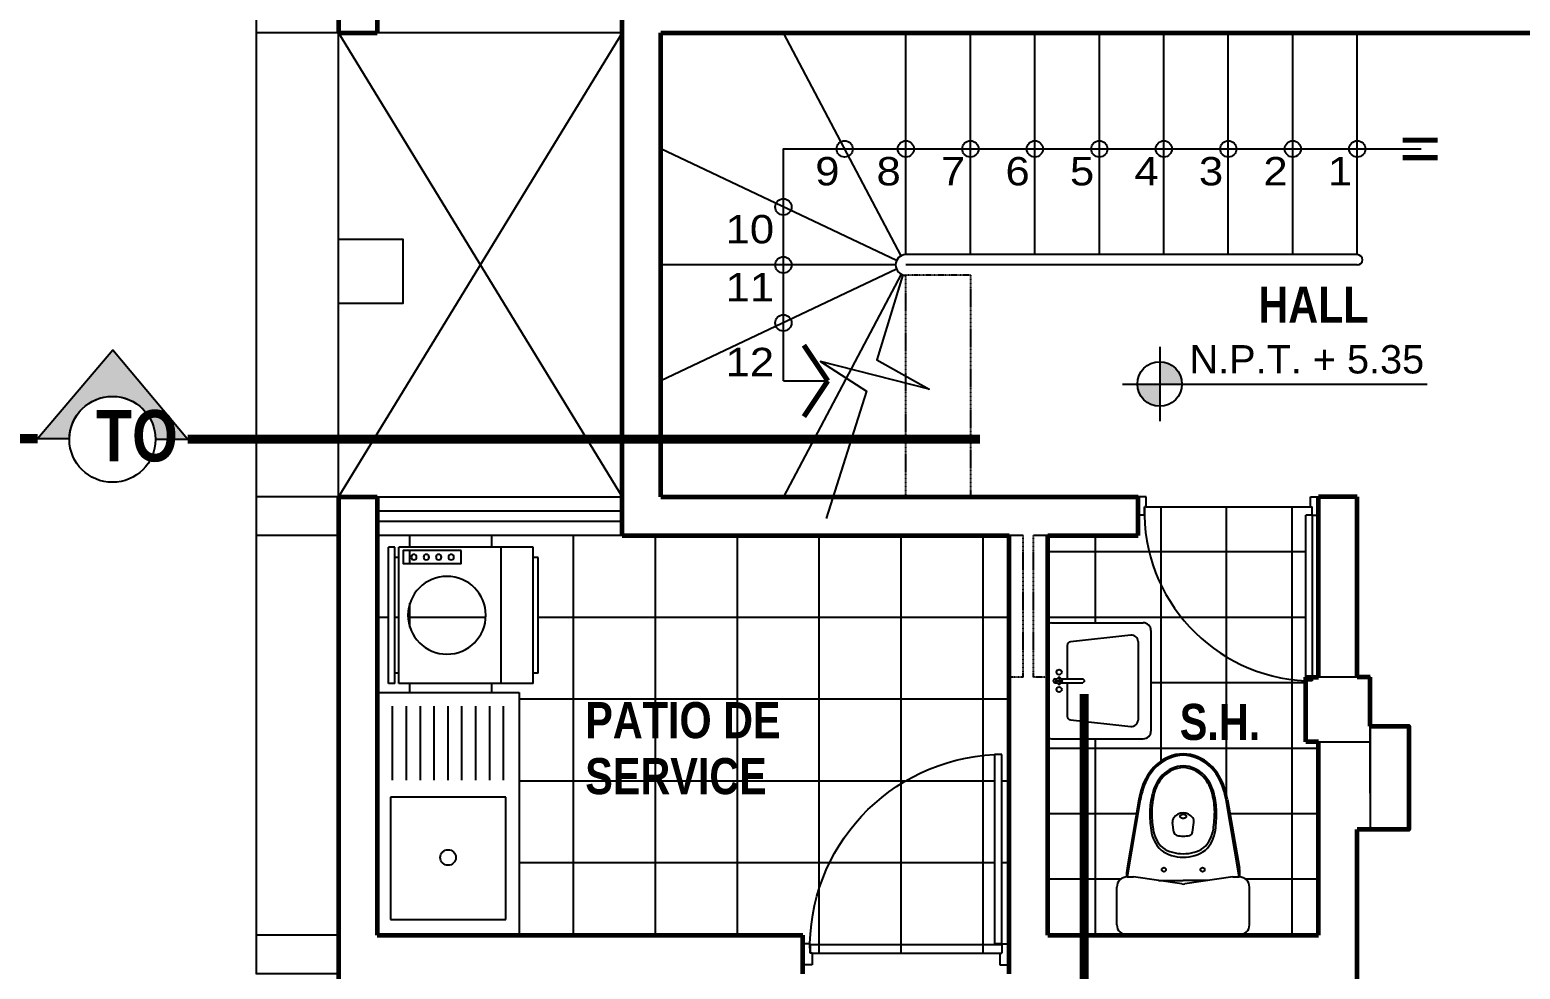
# Model space of a CAD drawing. Header units: millimetres. Extents: x -249630 to 95394, y -188036 to 109963.
# Drawn here: x -70983 to -63760, y 35999 to 40556 of the extents above; entities that cross this region are included whole.
import ezdxf

# ---------------------------------------------------------------- set-up
doc = ezdxf.new("R2010")
doc.units = ezdxf.units.MM
doc.header["$PDMODE"] = 2
doc.linetypes.add('ACAD_ISO04W100', pattern=[30, 24, -3, 0, -3])
doc.linetypes.add('DASHED2', pattern=[9.524999999999999, 6.35, -3.175])
for name, color, linetype in [('cotas', 1, 'Continuous'), ('Layer1', 2, 'Continuous'), ('Layer11', 30, 'Continuous'), ('Layer2', 8, 'Continuous'), ('Layer3', 3, 'Continuous'), ('Layer8', 8, 'Continuous'), ('PUERTAS', 14, 'Continuous'), ('SOMBRA', 252, 'Continuous'), ('SUBTITULOS', 90, 'Continuous'), ('TEXTOS', 11, 'Continuous'), ('VEREDA', 1, 'Continuous')]:
    doc.layers.add(name, color=color, linetype=linetype)
doc.layers.add('MUROS', color=6, linetype='Continuous', lineweight=60)
doc.styles.add('COTAS', font='arial.ttf', dxfattribs={"width": 1.1})
doc.styles.add('NIVEL', font='arial.ttf', dxfattribs={"width": 1.1, "height": 0.15})
doc.styles.add('SUBTITULOS', font='swisscbi.ttf', dxfattribs={"oblique": 15, "height": 0.2})
doc.styles.add('SUBTITULOS(E)', font='swisscbi.ttf', dxfattribs={"oblique": 15, "height": 0.2})
doc.dimstyles.new('COTA1-50', dxfattribs={"dimscale": 0.5, "dimtxt": 0.22, "dimasz": 0.12, "dimexe": 0.08, "dimexo": 0.05, "dimgap": 0.076, "dimtad": 2, "dimzin": 4, "dimdsep": 46, "dimtxsty": 'COTAS', "dimblk": 'ARCHTICK', "dimcen": -0.1, "dimclrd": 141, "dimclre": 141, "dimclrt": 11, "dimadec": 0, "dimazin": 0, "dimtfac": 1, "dimtix": 1, "dimtmove": 1, "dimatfit": 3, "dimfxl": 1, "dimtolj": 1, "dimtzin": 0, "dimarcsym": 0})

# ---------------------------------------------------------------- blocks, each defined once
blk = doc.blocks.new('A$C69810C7B')
at = {"layer": 'PUERTAS', "color": 2}
for p, q in [((-0.9900000000000659, -0.04999999999995453), (-0.9900000000000659, -0.1499999999999773)), ((-0.9450000000001069, -0.04999999999995453), (-0.9900000000000659, -0.04999999999995453)), ((-0.9450000000001069, -0.105000000000075), (-0.9450000000001069, -0.04999999999995453)), ((-0.04499999999995907, -0.1050000000003024), (-0.04499999999995907, -0.05000000000001137)), ((-0.04499999999995907, -0.05000000000001137), (0, -0.05000000000001137)), ((0, -0.05000000000001137), (0, -0.1500000000000341)), ((-0.9450000000001069, -0.105000000000075), (-0.9550000000001546, -0.105000000000075)), ((-0.9550000000001546, -0.1499999999999773), (-0.9550000000001546, -0.105000000000075)), ((-0.04499999999995907, -0.1050000000003024), (-0.03500000000008185, -0.1050000000003024)), ((-0.03500000000008185, -0.1500000000000341), (-0.03500000000008185, -0.1050000000003024)), ((-0.9550000000001546, -0.1499999999999773), (-0.9900000000000659, -0.1499999999999773)), ((-0.03500000000002501, -0.1500000000002615), (-0.07000000000016371, -0.1500000000002615)), ((-0.07000000000016371, -1.060000000000286), (-0.07000000000016371, -0.1500000000002615)), ((-0.03500000000008185, -0.1500000000000341), (0, -0.1500000000000341)), ((-0.03500000000002501, -0.1500000000002615), (-0.03500000000025238, -1.060000000000286)), ((-0.03500000000025238, -1.060000000000286), (-0.07000000000016371, -1.060000000000286))]:
    blk.add_line(p, q, dxfattribs=at)
at = {"layer": 'PUERTAS', "color": 1}
blk.add_arc((-0.02682502737167169, -0.131770025662604), 0.9285609371968689, 178.3479576023068, 267.3349773522712, dxfattribs=at)
blk = doc.blocks.new('INODRORO2')
at = {"ltscale": 0.8}
for p, q in [((0.04000000000002046, 0.257170148884228), (0.1855746047090747, 0.257170148884228)), ((0, 0.2171701488842643), (0, -0.2171701488842643)), ((0.1983230407031442, 0.005690165289962579), (0.2255746047090383, 0.1921701488842302)), ((0.2255746047090383, 0.2171701488842643), (0.2255746047090383, 0.1921701488842302)), ((0.2255746047090383, 0.2162690067262076), (0.5242256816654844, 0.1658372161602699)), ((0.5259097668695176, 0.1716061005811014), (0.2587562369863008, 0.2177175557692124)), ((0.2114773557061085, 0.09570395111964558), (0.2114773557061085, -9.678052830963679e-05)), ((0.3990395940581948, 0.03620716105271526), (0.4366438317974826, 0.04133501165344455)), ((0.2255746047090383, -0.1921701488842871), (0.1983238750922283, -0.005883604350202631)), ((0.2114773557061085, -0.09580106662062349), (0.2114773557061085, -9.678052830963679e-05)), ((0.3990395940581948, -0.03640072213400458), (0.4366438317974826, -0.04152857273473387)), ((0.4784773557057633, -9.678054064465869e-05), (0.4784773557057633, -9.678054064465869e-05)), ((0.4784773557057633, -9.678054064465869e-05), (0.4784773557057633, -9.678054064465869e-05)), ((0.4784773557057633, -9.678054064465869e-05), (0.4784773557057633, -9.678054064465869e-05)), ((0.4784773557057633, -9.678054064465869e-05), (0.4784773557057633, -9.678054064465869e-05)), ((0.4784773557057633, -9.678054064465869e-05), (0.4784773557057633, -9.678054064465869e-05)), ((0.4784773557057633, -9.678054064465869e-05), (0.4784773557057633, -9.678054064465869e-05)), ((0.4784773557057633, -9.678054064465869e-05), (0.4784773557057633, -9.678054064465869e-05)), ((0.4784773557057633, -9.678054064465869e-05), (0.4784773557057633, -9.678054064465869e-05)), ((0.2255746047090383, -0.2164625678083496), (0.5242256816654844, -0.1660307772415592)), ((0.5259097668695176, -0.1717996616623907), (0.2587562369863008, -0.2179111168514112)), ((0.2255746047090383, -0.1921701488842871), (0.2255746047090383, -0.2171701488842643)), ((0.04000000000002046, -0.257170148884228), (0.1855746047090747, -0.2571701488842848))]:
    blk.add_line(p, q, dxfattribs=at)
blk.add_lwpolyline([(0.4604773557057342, -0.0120967805403609, -0.1390050264918906), (0.4575761331889225, -0.01127431959756109, -0.1070892461808051), (0.4547764785802428, -0.008582061914950145, -0.08021191731350197), (0.4530667190228996, -0.004868773145773275, -0.06796023641240899), (0.4524150979577826, -9.678054064465869e-05, -0.0679602364123895), (0.4530667190228996, 0.004675212064483958, -0.08021191731349096), (0.4547764785802428, 0.008388500833660828, -0.1070892461808), (0.4575761331889225, 0.01108075851627177, -0.1390050264918813), (0.4604773557057342, 0.01190321945907158, -0.1390050264918906), (0.4633785782243649, 0.01108075851627177, -0.1070892461808049), (0.4661782328312256, 0.008388500833660828, -0.08021191731348556), (0.4678879923903878, 0.004675212064483958, -0.06796023641238791), (0.4685396134536859, -9.678054064465869e-05, -0.06796023641237083), (0.4678879923903878, -0.004868773145773275, -0.08021191731348307), (0.4661782328312256, -0.008582061914950145, -0.1070892461807902), (0.4633785782243649, -0.01127431959756109, -0.1390050264918893)], format="xyb", close=True, dxfattribs=at)
for centre in [(0.2534773557053995, 0.0749032194591166), (0.2534773557053995, -0.0750967805405196)]:
    blk.add_circle(centre, 0.008, dxfattribs=at)
for centre, radius, start, end in [((0.04000000000004889, 0.2171701488842075), 0.04, 90, 180), ((0.1855746047091031, 0.2171701488842075), 0.04, 0, 90), ((0.2332430642873362, 0.06990321945900746), 0.15, 80.20707498223834, 92.96111413605664), ((0.4242175999970641, -0.006513241912983858), 0.1323187476760387, 97.70496383085703, 135.6981694954946), ((0.4274629346327856, -0.004999589827860973), 0.1229266868808411, 97.7071026658022, 135.9930293886227), ((0.4678781795537361, -0.299317895819371), 0.4283522687061736, 88.58212482602892, 98.24127348986532), ((0.4812304227052664, -0.3650444454559363), 0.4869554473918368, 90.32393098984139, 98.29500934633958), ((0.4752268447864481, -0.1503614286192203), 0.2792835646567579, 75.00709255141575, 89.33313382715214), ((0.4751361072139844, -0.1588388957387394), 0.2807619974059082, 75.80668197029435, 89.31812724762815), ((0.475553604279412, -0.122393048239104), 0.2923108900348583, 71.56775123108926, 80.41515636279996), ((0.4755845806048455, -0.1199603029943717), 0.2958776640206046, 71.19149948596605, 80.20707498223834), ((0.5128879400726873, -0.03375392042639191), 0.1570256720126722, 47.16924495577552, 77.27459532071501), ((0.5112542287988617, -0.03650605372681071), 0.1996550113907806, 43.887305804301, 73.49460056095046), ((0.5110449208423233, -0.03680962420625633), 0.2058454616567253, 43.506975835807, 73.07302878580084), ((0.4342068152072898, 0.005731546685780131), 0.1318583326862178, 142.5539812744538, 182.5333809419472), ((0.4535002589618671, 0.0031915166283909), 0.1380620683655245, 145.9958080530519, 181.3647728828754), ((0.5131980673631915, -0.03312814737168424), 0.1496795193686623, 47.88446043672286, 78.1333494582597), ((0.5342327783218934, -0.005877271112552762), 0.1153894565704172, 2.871461625747532, 46.55769228603722), ((0.5349408041329298, -0.005955767508424969), 0.1216776935044987, 2.75995603092006, 45.88581635885645), ((0.5383417472967267, -0.006355519337233773), 0.1592586376788993, 2.252258920845813, 42.82542476362161), ((0.5387535073186882, -0.006406384163568646), 0.1648446460325768, 2.193592560757365, 42.47274551168508), ((0.2379026437882885, -9.386614348727562e-05), 0.04, 171.6858377299027, 188.3224235322984), ((0.4885606890402414, -9.67805407015021e-05), 0.1050833333333334, 166.2303869880541, 180), ((0.4010662921282346, 0.02134470853175685), 0.015, 97.76516601842454, 166.2303869880541), ((0.4400216619160346, 0.01656425745218826), 0.025, 53.81677390685684, 97.76516601842636), ((0.4278351143275358, -9.67805407015021e-05), 0.04564224137931011, 0, 53.81677390685684), ((0.4342068152072898, -0.005925107767183135), 0.1318583326862178, 177.4666190580528, 217.4460187255462), ((0.4535002589618671, -0.003385077709793904), 0.1380620683655245, 178.6352271171246, 214.0041919469481), ((0.4885606890402414, -9.67805407015021e-05), 0.1050833333333334, 180, 193.7696130119459), ((0.4010662921282346, -0.02153826961315985), 0.015, 193.7696130119459, 262.2348339815754), ((0.4400216619160346, -0.01675781853359126), 0.025, 262.2348339815737, 306.1832260931432), ((0.4278351143275358, -9.67805407015021e-05), 0.04564224137931011, 306.1832260931432, 0), ((0.5342327783218934, 0.005683710031149758), 0.1153894565704172, 313.4423077139628, 357.1285383742525), ((0.5349408041329298, 0.005762206427021965), 0.1216776935044987, 314.1141836411435, 357.2400439690799), ((0.5383417472967267, 0.006161958254921274), 0.1592586376788993, 317.1745752363784, 357.7477410791541), ((0.5387535073186882, 0.006212823081256147), 0.1648446460325768, 317.5272544883149, 357.8064074392427), ((0.4242175999970641, 0.006319680830671359), 0.1323187476760387, 224.3018305045054, 262.295036169143), ((0.4274629346327856, 0.004806028746457969), 0.1229266868808411, 224.0069706113773, 262.2928973341978), ((0.4751361072140128, 0.1586453346573364), 0.2807619974059082, 270.6818727523718, 284.1933180297056), ((0.5131980673631915, 0.03293458629028123), 0.1496795193686623, 281.8666505417403, 312.1155395632772), ((0.5128879400726873, 0.03356035934407942), 0.1570256720126722, 282.725404679285, 312.8307550442244), ((0.5112542287988617, 0.0363124926454077), 0.1996550113907806, 286.5053994390495, 316.112694195699), ((0.5110449208423233, 0.03661606312485333), 0.2058454616567253, 286.9269712141992, 316.493024164193), ((0.4678781795537645, 0.299124334737968), 0.4283522687061736, 261.7587265101346, 271.4178751739711), ((0.4812304227052948, 0.3648508843745333), 0.4869554473918368, 261.7049906536604, 269.6760690101586), ((0.4752268447864765, 0.1501678675369078), 0.2792835646567579, 270.6668661728478, 284.9929074485843), ((0.475553604279412, 0.122199487157701), 0.2923108900348583, 279.5848436372, 288.4322487689108), ((0.4755845806048455, 0.1197667419129687), 0.2958776640206046, 279.7929250177617, 288.8085005140339), ((0.04000000000002046, -0.2171701488843212), 0.04, 180, 270), ((0.1855746047090747, -0.2171701488843212), 0.04, 270, 0), ((0.2332430642873078, -0.07009678054041046), 0.15, 267.0340255448111, 279.7929250177617)]:
    blk.add_arc(centre, radius, start, end, dxfattribs=at)
blk = doc.blocks.new('102-lav')
for p, q in [((0.4199999999999591, 0), (0, 0)), ((-0.01500000000010004, -0.01499999999987267), (-0.01500000000010004, -0.3699999999998909)), ((0.2100000000000364, -0.02890877462959907), (0.1949999999999363, -0.04390877462947174)), ((0.1949999999999363, -0.04390877462947174), (0.2100000000000364, -0.05890877462934441)), ((0.2249999999999091, -0.04390877462947174), (0.1949999999999363, -0.04390877462947174)), ((0.2024999999999864, -0.02890877462959907), (0.2024999999999864, -0.03640877462930803)), ((0.2024999999999864, -0.05140877462963545), (0.2024999999999864, -0.1364087746296718)), ((0.2100000000000364, -0.02890877462959907), (0.2100000000000364, -0.05890877462934441)), ((0.2249999999999091, -0.04390877462947174), (0.2100000000000364, -0.02890877462959907)), ((0.2100000000000364, -0.05890877462934441), (0.2249999999999091, -0.04390877462947174)), ((0.2174999999999727, -0.02890877462959907), (0.2174999999999727, -0.03640877462930803)), ((0.2174999999999727, -0.05140877462963545), (0.2174999999999727, -0.1364087746296718)), ((0.4349999999999454, -0.01499999999987267), (0.4349999999999454, -0.3699999999998909)), ((0.05854109592564782, -0.0883732873471672), (0.03302303866405509, -0.3222888122454606)), ((0.2024999999999864, -0.0749999999998181), (0.07345262857484158, -0.0749999999998181)), ((0.3465473714251175, -0.0749999999998181), (0.2174999999999727, -0.0749999999998181)), ((0.3869769613357903, -0.3222888122454606), (0.3614589040741976, -0.0883732873471672)), ((0.2099999999999227, -0.1439087746293808), (0.2024999999999864, -0.1364087746296718)), ((0.2099999999999227, -0.1439087746293808), (0.2174999999999727, -0.1364087746296718)), ((0.4049999999999727, -0.4000000000000909), (0.01499999999998636, -0.4000000000000909)), ((0.3621244069206568, -0.3499999999999091), (0.05787559307930223, -0.3499999999999091))]:
    blk.add_line(p, q)
for centre in [(0.1763588181968316, -0.04390877462947174), (0.2436411818032411, -0.04390877462947174)]:
    blk.add_circle(centre, 0.01)
for centre, radius, start, end in [((0, -0.01499999999987267), 0.015, 90, 180), ((0.4199999999999591, -0.01499999999987267), 0.015, 0, 90), ((0.2100000000000364, -0.02890877462959907), 0.007500000000002061, 0, 180), ((0.07345262857484158, -0.09000000000014552), 0.015, 90, 173.7741709355865), ((0.3465473714251175, -0.09000000000014552), 0.015, 6.225829064413524, 90), ((0.05787559307930223, -0.3249999999998181), 0.025, 173.7741709355865, 270), ((0.3621244069206568, -0.3249999999998181), 0.025, 270, 6.225829064413524), ((0.01499999999998636, -0.3699999999998909), 0.03, 180, 270), ((0.4049999999999727, -0.3699999999998909), 0.03, 270, 0)]:
    blk.add_arc(centre, radius, start, end)
blk = doc.blocks.new('A$C7D3E3FD6')
for p, q in [((0.01999987591096897, 0.5292394674398224), (0.5399998759110929, 0.529239467439595)), ((0.01999987591071317, 1.380143999085703e-08), (0.01999987591096897, 0.5292394674398224)), ((0.1454554456309154, 0.5292394674397656), (0.1454554456307164, 1.380135472572874e-08)), ((0.5399998759108087, 1.380118419547216e-08), (0.5399998759110929, 0.529239467439595)), ((0.5559998759110272, 0.5292394674395666), (0.5799998759110565, 0.5292394674395382)), ((0.555999875910743, 1.380118419547216e-08), (0.5559998759110272, 0.5292394674395666)), ((0.5799998759107723, 1.380121261718159e-08), (0.5799998759110565, 0.5292394674395382)), ((-1.240890412645967e-07, 0.4892394674396314), (0.01999987591094055, 0.4892394674396598)), ((-1.24089325481691e-07, 0.04000001380157414), (-1.240890412645967e-07, 0.4892394674396314)), ((0.5399998759109792, 0.4892394674394325), (0.5559998759109703, 0.4892394674394041)), ((-1.240891833731439e-07, 0.04000001380157414), (0.01999987591079844, 0.04000001380154572)), ((0.01999987591071317, 1.380143999085703e-08), (0.5399998759108087, 1.380121261718159e-08)), ((0.5399998759108655, 0.04000001380137519), (0.5559998759108566, 0.04000001380131835)), ((0.555999875910743, 1.380118419547216e-08), (0.5799998759107723, 1.380121261718159e-08))]:
    blk.add_line(p, q)
blk.add_lwpolyline([(0.2985261563078723, 0.5163120148815779), (0.5237707151820246, 0.5163120148815779), (0.5237707151819961, 0.4659663119898596), (0.2985261563078438, 0.4659663119898596)], close=True)
for centre, radius in [((0.3374856662953505, 0.4902129368789758), 0.01069683130276644), ((0.385621407157771, 0.4902129368789758), 0.01069683130276644), ((0.4337571480202485, 0.4902129368789758), 0.01069683130276644), ((0.4818928888827259, 0.4902129368789758), 0.01069683130276644), ((0.3538884872250208, 0.2646197406205033), 0.1509350152333013)]:
    blk.add_circle(centre, radius)
blk = doc.blocks.new('_ArchTick')
at = {"color": 0, "linetype": 'ByBlock', "const_width": 0.15}
blk.add_lwpolyline([(-0.5, -0.5), (0.5, 0.5)], dxfattribs=at)
blk = doc.blocks.new('*D140')
at = {"layer": 'cotas', "color": 141, "lineweight": -2, "transparency": 16777216}
for p, q in [((-69486.92751902228, 40727.77270449905), (-69886.61891315163, 40727.77270449905)), ((-69886.57891315164, 40727.77270449905), (-69886.57891315164, 40540.27270449905)), ((-69486.92751902156, 40540.27270449905), (-69886.61891315163, 40540.27270449905))]:
    blk.add_line(p, q, dxfattribs=at)
at = {"layer": 'Defpoints', "color": 0, "transparency": 16777216}
for p in [(-69486.90251902229, 40727.77270449905), (-69886.57891315164, 40540.27270449905), (-69486.90251902156, 40540.27270449905)]:
    blk.add_point(p, dxfattribs=at)
at = {"layer": 'cotas', "color": 141, "lineweight": -2, "transparency": 16777216, "xscale": 0.06, "yscale": 0.06, "zscale": 0.06}
for p, rotation in [((-69886.57891315164, 40727.77270449905), 90), ((-69886.57891315164, 40540.27270449905), 270)]:
    blk.add_blockref('_ArchTick', p, dxfattribs=dict(at, rotation=rotation))
at = {"layer": 'cotas', "color": 11, "transparency": 16777216, "insert": (-69886.6730761803, 40634.02270449904), "char_height": 0.11, "attachment_point": 5, "rotation": 90, "style": 'COTAS'}
blk.add_mtext('\\A1;187.50', dxfattribs=at)
blk = doc.blocks.new('*D141')
at = {"layer": 'cotas', "color": 141, "lineweight": -2, "transparency": 16777216}
for p, q in [((-69486.92751902156, 40540.27270449905), (-69886.61891315163, 40540.27270449905)), ((-69886.57891315164, 40540.27270449905), (-69886.57891315164, 38290.27270449905)), ((-69486.92751902228, 38290.27270449905), (-69886.61891315163, 38290.27270449905))]:
    blk.add_line(p, q, dxfattribs=at)
at = {"layer": 'Defpoints', "color": 0, "transparency": 16777216}
for p in [(-69486.90251902156, 40540.27270449905), (-69886.57891315164, 38290.27270449905), (-69486.90251902229, 38290.27270449905)]:
    blk.add_point(p, dxfattribs=at)
at = {"layer": 'cotas', "color": 141, "lineweight": -2, "transparency": 16777216, "xscale": 0.06, "yscale": 0.06, "zscale": 0.06}
for p, rotation in [((-69886.57891315164, 40540.27270449905), 90), ((-69886.57891315164, 38290.27270449905), 270)]:
    blk.add_blockref('_ArchTick', p, dxfattribs=dict(at, rotation=rotation))
at = {"layer": 'cotas', "color": 11, "transparency": 16777216, "insert": (-69886.6730761803, 39415.27270449904), "char_height": 0.11, "attachment_point": 5, "rotation": 90, "style": 'COTAS'}
blk.add_mtext('\\A1;2250.00', dxfattribs=at)
blk = doc.blocks.new('*D142')
at = {"layer": 'cotas', "color": 141, "lineweight": -2, "transparency": 16777216}
for p, q in [((-69486.92751902228, 38290.27270449905), (-69886.61891315163, 38290.27270449905)), ((-69886.57891315164, 38290.27270449905), (-69886.57891315164, 38102.77270449905)), ((-69486.92751902228, 38102.77270449905), (-69886.61891315163, 38102.77270449905))]:
    blk.add_line(p, q, dxfattribs=at)
at = {"layer": 'Defpoints', "color": 0, "transparency": 16777216}
for p in [(-69486.90251902229, 38290.27270449905), (-69886.57891315164, 38102.77270449905), (-69486.90251902229, 38102.77270449905)]:
    blk.add_point(p, dxfattribs=at)
at = {"layer": 'cotas', "color": 141, "lineweight": -2, "transparency": 16777216, "xscale": 0.06, "yscale": 0.06, "zscale": 0.06}
for p, rotation in [((-69886.57891315164, 38290.27270449905), 90), ((-69886.57891315164, 38102.77270449905), 270)]:
    blk.add_blockref('_ArchTick', p, dxfattribs=dict(at, rotation=rotation))
at = {"layer": 'cotas', "color": 11, "transparency": 16777216, "insert": (-69886.6730761803, 38196.52270449904), "char_height": 0.11, "attachment_point": 5, "rotation": 90, "style": 'COTAS'}
blk.add_mtext('\\A1;187.50', dxfattribs=at)
blk = doc.blocks.new('*D143')
at = {"layer": 'cotas', "color": 141, "lineweight": -2, "transparency": 16777216}
for p, q in [((-69486.92751902228, 38102.77270449905), (-69886.61891315163, 38102.77270449905)), ((-69886.57891315164, 38102.77270449905), (-69886.57891315164, 36165.27270449905)), ((-69486.92751902228, 36165.27270449905), (-69886.61891315163, 36165.27270449905))]:
    blk.add_line(p, q, dxfattribs=at)
at = {"layer": 'Defpoints', "color": 0, "transparency": 16777216}
for p in [(-69486.90251902229, 38102.77270449905), (-69886.57891315164, 36165.27270449905), (-69486.90251902229, 36165.27270449905)]:
    blk.add_point(p, dxfattribs=at)
at = {"layer": 'cotas', "color": 141, "lineweight": -2, "transparency": 16777216, "xscale": 0.06, "yscale": 0.06, "zscale": 0.06}
for p, rotation in [((-69886.57891315164, 38102.77270449905), 90), ((-69886.57891315164, 36165.27270449905), 270)]:
    blk.add_blockref('_ArchTick', p, dxfattribs=dict(at, rotation=rotation))
at = {"layer": 'cotas', "color": 11, "transparency": 16777216, "insert": (-69886.67311369735, 37134.02270449904), "char_height": 0.11, "attachment_point": 5, "rotation": 90, "style": 'COTAS'}
blk.add_mtext('\\A1;1937.50', dxfattribs=at)
blk = doc.blocks.new('*D144')
at = {"layer": 'cotas', "color": 141, "lineweight": -2, "transparency": 16777216}
for p, q in [((-69486.92751902228, 36165.27270449905), (-69886.61891315163, 36165.27270449905)), ((-69886.57891315164, 36165.27270449905), (-69886.57891315164, 35977.77270449905)), ((-69486.92751902228, 35977.77270449905), (-69886.61891315163, 35977.77270449905))]:
    blk.add_line(p, q, dxfattribs=at)
at = {"layer": 'Defpoints', "color": 0, "transparency": 16777216}
for p in [(-69486.90251902229, 36165.27270449905), (-69886.57891315164, 35977.77270449905), (-69486.90251902229, 35977.77270449905)]:
    blk.add_point(p, dxfattribs=at)
at = {"layer": 'cotas', "color": 141, "lineweight": -2, "transparency": 16777216, "xscale": 0.06, "yscale": 0.06, "zscale": 0.06}
for p, rotation in [((-69886.57891315164, 36165.27270449905), 90), ((-69886.57891315164, 35977.77270449905), 270)]:
    blk.add_blockref('_ArchTick', p, dxfattribs=dict(at, rotation=rotation))
at = {"layer": 'cotas', "color": 11, "transparency": 16777216, "insert": (-69886.6730761803, 36071.52270449904), "char_height": 0.11, "attachment_point": 5, "rotation": 90, "style": 'COTAS'}
blk.add_mtext('\\A1;187.50', dxfattribs=at)

msp = doc.modelspace()

# ---------------------------------------------------------------- hatches: boundary and pattern name
at = {"layer": 'Layer1'}
h = msp.add_hatch(color=256, dxfattribs=at)
h.paths.add_polyline_path([(-65507.09463127135, 38945.82912486888), (-65507.09464189206, 38837.65355251261), (-65398.91905184052, 38837.65355251261, 0.4142135815271309)])
h.paths.add_polyline_path([(-65507.09464189206, 38837.65355251261), (-65615.27019655335, 38837.65355251261, 0.4142134857076805), (-65507.09465251205, 38729.47798015547)])
at = {"layer": 'Layer2'}
h = msp.add_hatch(dxfattribs=at)
h.set_pattern_fill('ANSI37', color=256, scale=100, angle=45, style=0)
h.set_pattern_definition([(90, (-235363.0098496411, -222643.1183233622), (-317.5, 3.469446951953614e-14), []), (180, (-235363.0098496411, -222643.1183233622), (-3.469446951953614e-14, -317.5), [])])
h.paths.add_polyline_path([(-64798.77120589084, 38201.88886611458), (-64767.83686245693, 38201.88886611458), (-64767.83686245693, 38241.66159338751), (-64776.67524629508, 38241.66159338751), (-65572.1297917495, 38241.6615933881), (-65580.96817558765, 38241.6615933881), (-65580.96817558765, 38201.88886611516), (-65581.15112776362, 38201.88886611516, 0.3947470254641913), (-64799.40251902229, 37398.22067755039), (-64799.40251902229, 37415.27270449905), (-64798.77120589084, 37415.27270449905)])
h.paths.add_polyline_path([(-65581.15112776362, 38201.88886611516), (-65611.90251902229, 38201.88886611516), (-65611.90251902229, 38102.77270449905), (-66049.40251902229, 38102.77270449905), (-66049.40251902229, 37660.61086152299, -0.4142135623730951), (-66030.65251902229, 37679.36086152299), (-65586.90251902229, 37679.36086152299, -0.4142135623750375), (-65549.40251902229, 37641.86086152299), (-65549.40251902229, 37154.36086152299, -0.41421356237587), (-65586.90251902229, 37116.86086152299), (-66030.65251902229, 37116.86086152299, -0.4142135623719851), (-66049.40251902229, 37135.61086152299), (-66049.40251902229, 36165.27270449905), (-65664.61520512751, 36165.27270449905, -0.414213562373095), (-65714.61520512751, 36215.27270449905), (-65714.61520512751, 36397.24096038521, -0.3957746329131247), (-65667.78119793237, 36447.14062460783, -0.05570751318868901), (-65665.29946373342, 36488.71800073216), (-65607.66014474869, 36822.65991308549, -0.03935817302722683), (-65593.29991797061, 36878.99439913422, -0.1297267061485429), (-65524.28154332741, 36990.70106764234, -0.177583155778004), (-65393.0315433456, 37044.61939913189, -0.1775831557272004), (-65261.78154339362, 36990.7010676697, -0.1297267061869022), (-65192.76316872277, 36878.9943991348, -0.03935817302632014), (-65178.40294194469, 36822.6599130884), (-65120.76362295778, 36488.71800073216, -0.05572878616942824), (-65118.28271107591, 36447.12474052238, -0.3943777820153471), (-65071.68983291707, 36397.24096038521), (-65071.68983291707, 36215.27270449905, -0.4142135623726789), (-65121.68983291707, 36165.27270449905), (-64736.90251902229, 36165.27270449905), (-64736.90251902229, 37102.77270449905), (-64799.40251902229, 37102.77270449905), (-64799.40251902229, 37398.22067755039, -0.3947470254641914)])
h.paths.add_polyline_path([(-65455.61929761028, 37061.06946210228), (-64973.23293397424, 37061.06946210228), (-64973.23293397424, 37336.52400755699), (-65455.61929761028, 37336.52400755699)], flags=24)
h = msp.add_hatch(dxfattribs=at)
h.set_pattern_fill('ANSI37', color=256, scale=125, angle=45, style=0, double=1)
h.set_pattern_definition([(90, (-231859.9570673469, -222643.1183233622), (-396.875, 6.938893903907228e-14), []), (180, (-231859.9570673469, -222643.1183233622), (-6.938893903907228e-14, -396.875), [])])
h.paths.add_polyline_path([(-66307.60958972972, 37040.53954689673), (-66307.60958972972, 37041.21967419659), (-66272.25605437564, 37041.21967419659), (-66272.25605437564, 36122.0277550045), (-66236.90251902229, 36122.0277550045), (-66236.90251902229, 38102.77270449905), (-68111.90251902229, 38102.77270449905), (-69299.40251902229, 38102.77270449905), (-69299.40251902229, 37341.81874012164), (-68611.90256513003, 37341.81876753949), (-68611.90251906376, 36165.27270449905), (-67236.90251902229, 36165.27270449905), (-67236.90251902229, 36122.0277550045), (-67201.75807186973, 36122.0277550045, -0.39496956364477)])
h.paths.add_polyline_path([(-68519.02390431572, 37435.34904461788), (-68544.02390431572, 37435.34904461788), (-68544.02390431572, 37385.34904461788), (-69194.02390431645, 37385.34904461729), (-69244.02390431572, 37385.34904461729), (-69244.02390431645, 38046.89836166534), (-69214.02390431616, 38046.89836166534), (-68544.02390431645, 38046.89836166592), (-68544.02390431645, 37996.89836166534), (-68519.02390431645, 37996.89836166534)], flags=16)
h.paths.add_polyline_path([(-69150.0534375002, 37716.12370314132, -1), (-68772.71589941741, 37716.12370314132, -1)], flags=0)
h.paths.add_polyline_path([(-68892.18175481222, 37967.80691735356), (-69194.02390431645, 37967.80691735356), (-69194.02390431645, 37435.34904461788), (-69214.02390431616, 37435.34904461729), (-69214.02390431616, 37996.89836166534), (-69194.02390431645, 37996.89836166534), (-69194.02390431645, 38030.73904596761), (-68892.18175481222, 38030.73904596761)], flags=0)
h.paths.add_polyline_path([(-66272.25605437564, 36076.5732095498), (-66272.25605437564, 36122.0277550045), (-66307.60958972972, 36122.0277550045), (-66307.60958972972, 37040.53954689673, 0.3923132230012889), (-67201.54898366894, 36130.65406947539), (-67201.54898366894, 36076.5732095498), (-67191.44797356788, 36076.5732095498)])
h.paths.add_polyline_path([(-68336.82889445411, 36798.23488675259), (-67340.46525809029, 36798.23488675259), (-67340.46525809029, 37073.68943220671), (-68336.82889445411, 37073.68943220671)], flags=24)
h.paths.add_polyline_path([(-68339.78343990823, 37070.18440029232), (-67368.19253081779, 37070.18440029232), (-67368.19253081779, 37344.95712756497), (-68339.78343990823, 37344.95712756497)], flags=24)
at = {"layer": 'SOMBRA'}
h = msp.add_hatch(color=252, dxfattribs=at)
h.dxf.hatch_style = 1
edge = h.paths.add_edge_path()
edge.add_line((-70373.97159796604, 38570.04967923943), (-70218.19743643206, 38570.04967923943))
edge.add_line((-70218.1974364314, 38570.04967923943), (-70579.99518577586, 39001.9247889179))
edge.add_line((-70579.99518577638, 39001.92478891779), (-70944.30646402067, 38572.56026044209))
edge.add_line((-70944.30646402037, 38572.56026044223), (-70790.73913150614, 38572.56026044223))
edge.add_arc((-70582.3680098409, 38569.20582674237), 208.3981203598663, 0.23200458178001782, 179.0777114802356, ccw=False)

# ---------------------------------------------------------------- linework, layer by layer
at = {"layer": 'Layer1', "linetype": 'Continuous'}
for p, q in [((-68111.90251902229, 40540.27270449905), (-69299.40251902229, 40540.27270449905)), ((-69299.40251902229, 38290.27270449905), (-68111.90251902229, 38290.27270449905))]:
    msp.add_line(p, q, dxfattribs=at)
at = {"layer": 'Layer1'}
for p, q in [((-65507.09462419694, 39017.88559214995), (-65507.09465958647, 38657.4215128744)), ((-65687.32666383515, 38837.65355251261), (-64210.18680876226, 38837.65355251261))]:
    msp.add_line(p, q, dxfattribs=at)
msp.add_lwpolyline([(-68111.90251902229, 38102.77270449905), (-69299.40251902229, 38102.77270449905)], dxfattribs=at)
msp.add_circle((-65507.09462419694, 38837.65355251261), 108.1755723564668, dxfattribs=at)
at = {"layer": 'Layer11'}
for p, q in [((-64549.40251902229, 39465.27270449905), (-66736.90251902229, 39465.27270449905)), ((-64549.40251902229, 39415.27270449905), (-66736.90251902229, 39415.27270449905))]:
    msp.add_line(p, q, dxfattribs=at)
at = {"layer": 'Layer11', "ltscale": 0.5}
for p, q in [((-69299.40256513003, 37341.81874012164), (-68611.90256513003, 37341.81876753949)), ((-69224.54753980131, 36916.6333986251), (-69224.54754974536, 37274.81319449315)), ((-69157.33753980097, 36916.63340130556), (-69157.33754990654, 37274.81319717361)), ((-69090.12753980135, 36916.63340398602), (-69090.1275499062, 37274.81319985408)), ((-69022.91753980101, 36916.63340666649), (-69022.91754990659, 37274.81320253454)), ((-68955.7075398014, 36916.63340934695), (-68955.70754990625, 37274.813205215)), ((-68888.49753980106, 36916.63341202741), (-68888.49754990591, 37274.81320789547)), ((-68821.28753980144, 36916.63341470787), (-68821.2875499063, 37274.81321057593)), ((-68754.0775398011, 36916.63341738834), (-68754.07754990595, 37274.81321325639)), ((-68686.86753980076, 36916.6334200688), (-68686.86754973244, 37274.81321593685)), ((-68611.90256513003, 37341.81876753949), (-68611.90251906376, 36165.27270449905)), ((-68676.17151119123, 36834.54139349659), (-69235.22732941277, 36834.54139349659)), ((-69235.22732941277, 36834.54139349659), (-69235.22732941277, 36240.52299602857)), ((-68676.17151119123, 36240.52299602857), (-68676.17151119123, 36834.54139349659)), ((-69235.22732941277, 36240.52299602857), (-68676.17151119123, 36240.52299602857))]:
    msp.add_line(p, q, dxfattribs=at)
msp.add_circle((-68955.6525278684, 36541.2967334248), 37.81249999999951, dxfattribs=at)
at = {"layer": 'Layer11'}
for centre, radius, start, end in [((-66736.90251902229, 39415.27270449905), 49.99999999999005, 90, 270), ((-64549.40251902229, 39440.27270449905), 24.99999999997726, 270, 90)]:
    msp.add_arc(centre, radius, start, end, dxfattribs=at)
at = {"layer": 'Layer2'}
for points in [[(-69486.90251902229, 40540.27270449905), (-68111.90251902229, 38290.27270449905)], [(-68111.90251902229, 40540.27270449905), (-69486.90251902229, 38290.27270449905)], [(-65572.1297917495, 38241.6615933881), (-64776.67524629508, 38241.6615933881)], [(-67191.44797356788, 36076.5732095498), (-66282.3570644767, 36076.5732095498)]]:
    msp.add_lwpolyline(points, dxfattribs=at)
at = {"layer": 'Layer3', "color": 3}
msp.add_lwpolyline([(-70373.97159796531, 38570.04967923943), (-70218.1974364314, 38570.04967923943), (-70579.99518577565, 39001.92478891779), (-70944.30646402037, 38572.56026044223), (-70790.73913150572, 38572.56026044223, -0.9899772876040576), (-70373.97159796531, 38570.04967923943, -0.9880242678328159)], format="xyb", dxfattribs=at)
at = {"layer": 'Layer3', "linetype": 'ACAD_ISO04W100', "ltscale": 0.025, "const_width": 43.74999999999999}
for points in [[(-70944.30646402037, 38572.56026044223), (-74765.2724957676, 38572.56026044223)], [(-66377.53361280196, 38570.04967923943), (-70218.1974364314, 38570.04967923943)], [(-65873.17467957622, 32115.18024869697), (-65873.17467957622, 37333.81315905598)]]:
    msp.add_lwpolyline(points, dxfattribs=at)
at = {"layer": 'Layer3', "color": 3}
msp.add_circle((-70582.3680098409, 38569.20582674237), 208.3981203598078, dxfattribs=at)
at = {"layer": 'Layer8'}
msp.add_line((-67330.65251902229, 38852.77270449905), (-67115.51564572877, 38852.77270449905), dxfattribs=at)
at = {"layer": 'Layer8', "const_width": 25}
for points in [[(-64159.85845479302, 40020.14230818281), (-64329.54093193114, 40020.14230818281)], [(-64159.85845479302, 39935.4031008147), (-64329.54093193114, 39935.4031008147)], [(-67115.51564572877, 38852.77270449905), (-67231.17332751502, 39025.8729255237)], [(-67115.51564572877, 38852.77270449905), (-67231.17332751502, 38679.67248347439)]]:
    msp.add_lwpolyline(points, dxfattribs=at)
at = {"layer": 'Layer8'}
msp.add_lwpolyline([(-67330.65251902229, 38852.77270449905), (-67330.65251902229, 39977.77270449905), (-64239.82354578623, 39977.77270449905)], dxfattribs=at)
for centre in [(-67033.77751902229, 39977.77270449905), (-66736.90251902229, 39977.77270449905), (-66424.40251902229, 39977.77270449905), (-66111.90251902229, 39977.77270449905), (-65799.40251902229, 39977.77270449905), (-65486.90251902229, 39977.77270449905), (-65174.40251902229, 39977.77270449905), (-64861.90251902229, 39977.77270449905), (-64549.40251902229, 39977.77270449905), (-67330.65251902229, 39696.52270449905), (-67330.65251902229, 39415.27270449905), (-67330.65251902229, 39134.02270449905)]:
    msp.add_circle(centre, 39.37190744075159, dxfattribs=at)
at = {"layer": 'MUROS'}
for p, q in [((-69486.90251902229, 48415.27270449905), (-69486.90251902229, 40540.27270449905)), ((-69299.40251902229, 42477.77270449905), (-69299.40251902229, 40540.27270449905)), ((-68111.90251902229, 38102.77270449905), (-68111.90251902229, 40727.77270449905)), ((-67924.40251902229, 38290.27270449905), (-67924.40251902229, 40540.27270449905)), ((-67924.40251902229, 40540.27270449905), (-61236.90251902229, 40540.27270449905)), ((-69486.90251902229, 38290.27270449905), (-69486.90251902229, 32665.27270449905)), ((-69299.40251902229, 38290.27270449905), (-69299.40251902229, 36165.27270449905)), ((-67924.40251902229, 38290.27270449905), (-65611.90251902229, 38290.27270449905)), ((-65611.90251902229, 38102.77270449905), (-65611.90251902229, 38290.27270449905)), ((-64736.90251902229, 37415.27270449905), (-64736.90251902229, 38290.27270449905)), ((-64549.40251902229, 38290.27270449905), (-64736.90251902229, 38290.27270449905)), ((-64549.40251902229, 37415.27270449905), (-64549.40251902229, 38290.27270449905)), ((-64799.40251902229, 37102.77270449905), (-64799.40251902229, 37415.27270449905)), ((-64799.40251902229, 37415.27270449905), (-64736.90251902229, 37415.27270449905)), ((-64486.90251902229, 37415.27270449905), (-64549.40251902229, 37415.27270449905)), ((-64486.90251902229, 37177.77270449905), (-64486.90251902229, 37415.27270449905)), ((-64736.90251902229, 37102.77270449905), (-64799.40251902229, 37102.77270449905)), ((-64736.90251902229, 36165.27270449905), (-64736.90251902229, 37102.77270449905)), ((-64549.40251902229, 34915.27270449905), (-64549.40251902229, 36677.77270449905)), ((-69299.40251902229, 36165.27270449905), (-67236.90251902229, 36165.27270449905)), ((-67236.90251902229, 35977.77270449905), (-67236.90251902229, 36165.27270449905)), ((-66049.40251902229, 36165.27270449905), (-64736.90251902229, 36165.27270449905))]:
    msp.add_line(p, q, dxfattribs=at)
at = {"layer": 'MUROS', "linetype": 'Continuous'}
for p, q in [((-69486.90251902229, 40540.27270449905), (-69299.40251902229, 40540.27270449905)), ((-69486.90251902229, 38290.27270449905), (-69299.40251902229, 38290.27270449905)), ((-68111.90251902229, 38102.77270449905), (-66236.90251902229, 38102.77270449905)), ((-66236.90251902229, 35977.77270449905), (-66236.90251902229, 38102.77270449905)), ((-66049.40251902229, 36165.27270449905), (-66049.40251902229, 38102.77270449905)), ((-66049.40251902229, 38102.77270449905), (-65611.90251902229, 38102.77270449905))]:
    msp.add_line(p, q, dxfattribs=at)
at = {"layer": 'MUROS'}
msp.add_lwpolyline([(-64486.90251902229, 37177.77270449905), (-64299.40251902229, 37177.77270449905), (-64299.40251902229, 36677.77270449905), (-64549.40251902229, 36677.77270449905)], dxfattribs=at)
at = {"layer": 'VEREDA'}
for p, q in [((-66760.24045000016, 39459.49194214158), (-67330.65251902229, 40540.27270449905)), ((-66424.40251902229, 39465.27270449905), (-66424.40251902229, 40540.27270449905)), ((-66111.90251902229, 39465.27270449905), (-66111.90251902229, 40540.27270449905)), ((-65799.40251902229, 39465.27270449905), (-65799.40251902229, 40540.27270449905)), ((-65486.90251902229, 39465.27270449905), (-65486.90251902229, 40540.27270449905)), ((-65174.40251902229, 39465.27270449905), (-65174.40251902229, 40540.27270449905)), ((-64861.90251902229, 39465.27270449905), (-64861.90251902229, 40540.27270449905)), ((-64549.40251902229, 39465.27270449905), (-64549.40251902229, 40540.27270449905)), ((-66782.08941096676, 39436.67702173578), (-67924.40251902229, 39977.77270449905)), ((-66782.08941096676, 39393.86838726231), (-67924.40251902229, 38852.77270449905)), ((-66760.24045000016, 39371.05346685651), (-67330.65251902229, 38290.27270449905)), ((-64549.40251902229, 39415.27270449905), (-66736.90251902229, 39415.27270449905)), ((-64486.90251902229, 36852.77270449905), (-64486.90251902229, 37227.77270449905))]:
    msp.add_line(p, q, dxfattribs=at)
at = {"layer": 'VEREDA', "linetype": 'DASHED2', "ltscale": 0.025}
for p, q in [((-66736.90251902229, 38290.27270449905), (-66736.90251902229, 39365.27270449905)), ((-66424.40251902229, 39365.27270449905), (-66736.90251902229, 39365.27270449905)), ((-66168.15251902229, 37415.27270449905), (-66168.15251902229, 38102.77270449905)), ((-66118.15251902229, 37415.27270449905), (-66118.15251902229, 38102.77270449905)), ((-66168.15251902229, 37415.27270449905), (-66236.90251902229, 37415.27270449905)), ((-66049.40251902229, 37415.27270449905), (-66118.15251902229, 37415.27270449905))]:
    msp.add_line(p, q, dxfattribs=at)
at = {"layer": 'VEREDA', "linetype": 'Continuous', "ltscale": 0.0025}
for p, q in [((-68111.90251902229, 38221.52270449905), (-69299.40251902229, 38221.52270449905)), ((-68111.90251902229, 38171.52270449905), (-69299.40251902229, 38171.52270449905))]:
    msp.add_line(p, q, dxfattribs=at)
at = {"layer": 'VEREDA'}
for points in [[(-69486.90251902229, 39540.27270449905), (-69486.90251902156, 40540.27270449905)], [(-66736.90251902229, 39465.27270449905), (-66736.90251902229, 40540.27270449905)], [(-69486.90251902229, 39540.27270449905), (-69174.40251902229, 39540.27270449905), (-69174.40251902229, 39227.77270449905), (-69486.90251902229, 39227.77270449905)], [(-69486.90251902229, 39227.77270449905), (-69486.90251902229, 39540.27270449905)], [(-66786.90251902229, 39415.27270449905), (-67924.40251902229, 39415.27270449905)], [(-66751.56145782824, 39367.46982264999), (-66877.85484170675, 38955.6263878851), (-66623.78565929469, 38812.56008354275), (-67150.4014983577, 38946.39634311284), (-66928.66862515005, 38803.32990313266), (-67122.68488920675, 38184.91391935063)], [(-69486.90251902229, 38290.27270449905), (-69486.90251902229, 39227.77270449905)], [(-66168.15251902229, 38102.77270449905), (-66236.90251902229, 38102.77270449905)], [(-66049.40251902229, 38102.77270449905), (-66118.15251902229, 38102.77270449905)]]:
    msp.add_lwpolyline(points, dxfattribs=at)
at = {"layer": 'VEREDA', "linetype": 'DASHED2', "ltscale": 0.025}
msp.add_lwpolyline([(-66424.40251902229, 39365.27270449905), (-66424.40251902229, 38290.27270449905)], dxfattribs=at)
at = {"layer": 'VEREDA'}
for points in [[(-64799.40251902229, 37102.77270449905), (-64486.90251902229, 37102.77270449905), (-64486.90251902229, 37415.27270449905), (-64799.40251902229, 37415.27270449905)], [(-64299.40251902229, 36677.77270449905), (-64299.40251902229, 37177.77270449905), (-64486.90251902229, 37177.77270449905), (-64486.90251902229, 36677.77270449905)]]:
    msp.add_lwpolyline(points, close=True, dxfattribs=at)

# ---------------------------------------------------------------- block references
at = {"layer": 'Layer11', "xscale": -1250, "yscale": 1250, "zscale": 1250}
msp.add_blockref('A$C7D3E3FD6', (-68519.0240594275, 37385.349027366), dxfattribs=at)
at = {"layer": 'Layer11', "xscale": 1250, "yscale": 1250, "zscale": 1250, "rotation": 90}
for name, p in [('102-lav', (-66049.40251902229, 37135.61086152299)), ('INODRORO2', (-65393.15251902229, 36165.27270449905))]:
    msp.add_blockref(name, p, dxfattribs=at)
at = {"layer": 'PUERTAS', "xscale": 883.8383838382782, "yscale": 883.8383838382782, "zscale": 883.8383838382782}
msp.add_blockref('A$C69810C7B', (-64736.90251902229, 38334.46462369055), dxfattribs=at)
at = {"layer": 'PUERTAS', "xscale": -1010.101010100961, "yscale": 1010.101010100961, "zscale": 1010.101010100988, "rotation": 180}
msp.add_blockref('A$C69810C7B', (-66236.90251902229, 35970.51260348901), dxfattribs=at)

# ---------------------------------------------------------------- texts
at = {"layer": 'SUBTITULOS', "linetype": 'ByBlock', "style": 'SUBTITULOS(E)'}
for s, p in [('HALL', (-65028.4903398235, 39134.9180072991)), ('PATIO DE', (-68290.919803545, 37119.95712756497)), ('S.H.', (-65409.71020670116, 37111.18309846582)), ('SERVICE', (-68290.919803545, 36848.34852311641))]:
    msp.add_text(s, height=175, dxfattribs=at).set_placement(p)
at = {"layer": 'TEXTOS', "linetype": 'ByBlock', "style": 'NIVEL', "width": 1.1}
for s, p in [('9', (-67176.23051998747, 39800.96645528651)), ('8', (-66879.35551998747, 39800.96645528651)), ('7', (-66566.85551998747, 39800.96645528651)), ('6', (-66254.35551998747, 39800.96645528651)), ('5', (-65941.85551998747, 39800.96645528651)), ('4', (-65629.35551998747, 39800.96645528651)), ('3', (-65316.85551998747, 39800.96645528651)), ('2', (-65004.35551998747, 39800.96645528651)), ('1', (-64691.85551998747, 39800.96645528651)), ('10', (-67610.69143186108, 39519.71645528651)), ('11', (-67610.69143186108, 39238.46645528651)), ('12', (-67610.69143186108, 38875.60239983167))]:
    msp.add_text(s, height=137.5, dxfattribs=at).set_placement(p)
at = {"layer": 'TEXTOS', "linetype": 'ByBlock', "style": 'NIVEL'}
msp.add_text('N.P.T. + 5.35', height=137.5, dxfattribs=at).set_placement((-65362.31614169959, 38888.69525822546))
at = {"layer": 'TEXTOS', "color": 5, "linetype": 'ByBlock', "style": 'SUBTITULOS'}
msp.add_text('TO', height=249.375, dxfattribs=at).set_placement((-70661.99574444257, 38462.09633018033))

# ---------------------------------------------------------------- dimensions: what is measured, and where the dimension line sits
at = {"layer": 'cotas'}
for base, p1, p2, picture, middle in [((-69886.57891315164, 40540.27270449905), (-69486.90251902229, 40727.77270449905), (-69486.90251902156, 40540.27270449905), '*D140', (-69886.6730761803, 40634.02270449904)), ((-69886.57891315164, 38290.27270449905), (-69486.90251902156, 40540.27270449905), (-69486.90251902229, 38290.27270449905), '*D141', (-69886.6730761803, 39415.27270449904)), ((-69886.57891315164, 38102.77270449905), (-69486.90251902229, 38290.27270449905), (-69486.90251902229, 38102.77270449905), '*D142', (-69886.6730761803, 38196.52270449904)), ((-69886.57891315164, 36165.27270449905), (-69486.90251902229, 38102.77270449905), (-69486.90251902229, 36165.27270449905), '*D143', (-69886.67311369735, 37134.02270449904)), ((-69886.57891315164, 35977.77270449905), (-69486.90251902229, 36165.27270449905), (-69486.90251902229, 35977.77270449905), '*D144', (-69886.6730761803, 36071.52270449904))]:
    dim = msp.add_linear_dim(base=base, p1=p1, p2=p2, angle=90, dimstyle='COTA1-50', dxfattribs=at)
    dim.commit()
    dim.dimension.update_dxf_attribs({"geometry": picture, "text_midpoint": middle})

doc.saveas('drawing.dxf')
